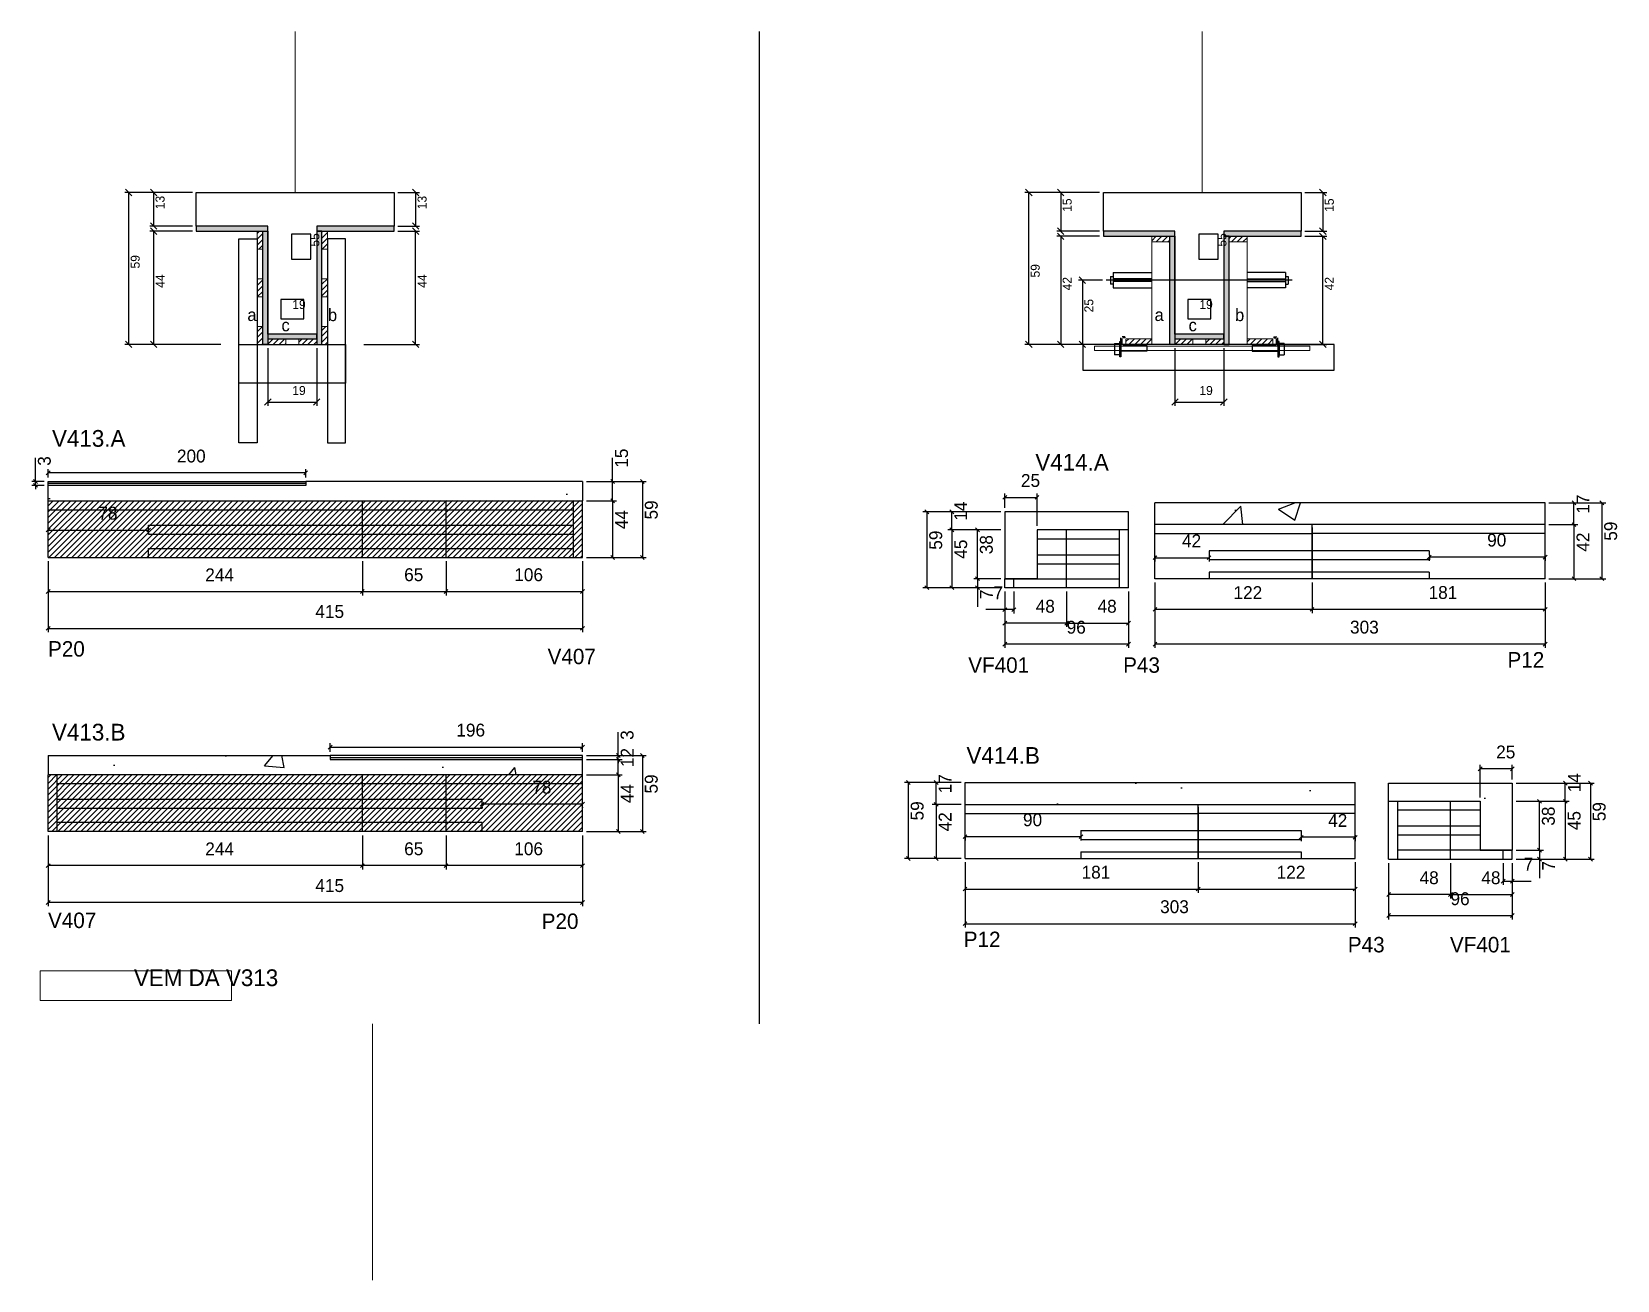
# Model space of a CAD drawing. Header units: metres. Extents: x 6437 to 7668, y 2593 to 3563.
import ezdxf

# ---------------------------------------------------------------- set-up
doc = ezdxf.new("R2010")
doc.units = ezdxf.units.M
for name, color, linetype in [('00 - FELIPE', 7, 'Continuous'), ('5', 7, 'Continuous'), ('barrote', 7, 'Continuous'), ('CONCRETO', 7, 'Continuous'), ('COTA', 7, 'Continuous'), ('Cota Seção (2x)', 7, 'Continuous'), ('detalhes', 7, 'Continuous'), ('Hachura', 7, 'Continuous'), ('Madeira', 7, 'Continuous'), ('Painéis', 7, 'Continuous'), ('presilha', 7, 'Continuous'), ('REAPROVEITAMENTO', 7, 'Continuous'), ('SARR_2.2x7', 7, 'Continuous'), ('SARR_3.5x7', 7, 'Continuous'), ('SARR_EDITAR', 7, 'Continuous'), ('SARRAFO DE PRESSAO', 7, 'Continuous'), ('SCO-___-LAJ', 7, 'Continuous'), ('TENSOR', 7, 'Continuous'), ('Texto Seção', 7, 'Continuous')]:
    doc.layers.add(name, color=color, linetype=linetype)

msp = doc.modelspace()

# ---------------------------------------------------------------- hatches: boundary and pattern name
at = {"layer": 'COTA'}
h = msp.add_hatch(dxfattribs=at)
h.set_pattern_fill('AR-CONC')
h.paths.add_polyline_path([(6649.8, 3210.4), (6449.8, 3210.4), (6449.8, 3198.4), (6864.8, 3198.4), (6864.8, 3213.4), (6649.8, 3213.4), (6649.8, 3210.4)])
h = msp.add_hatch(dxfattribs=at)
h.set_pattern_fill('AR-CONC')
h.paths.add_polyline_path([(7217.8, 3175.9), (7288.8, 3175.9), (7288.8, 3189.9), (7192.8, 3189.9), (7192.8, 3137.9), (7217.8, 3137.9), (7217.8, 3175.9)])
h = msp.add_hatch(dxfattribs=at)
h.set_pattern_fill('AR-CONC')
h.paths.add_polyline_path([(7612.4, 3179.9), (7612.4, 3196.9), (7309.4, 3196.9), (7309.4, 3179.9), (7612.4, 3179.9)])
h = msp.add_hatch(dxfattribs=at)
h.set_pattern_fill('AR-CONC')
h.paths.add_polyline_path([(6668.8, 2997.5), (6864.8, 2997.5), (6864.8, 2985.5), (6449.8, 2985.5), (6449.8, 3000.5), (6668.8, 3000.5), (6668.8, 2997.5)])
h = msp.add_hatch(dxfattribs=at)
h.set_pattern_fill('AR-CONC')
h.paths.add_polyline_path([(7161.9, 2979.6), (7161.9, 2962.6), (7464.9, 2962.6), (7464.9, 2979.6), (7161.9, 2979.6)])
h = msp.add_hatch(dxfattribs=at)
h.set_pattern_fill('AR-CONC')
h.paths.add_polyline_path([(7561.9, 2965), (7490.9, 2965), (7490.9, 2979), (7586.9, 2979), (7586.9, 2927), (7561.9, 2927), (7561.9, 2965)])
at = {"layer": 'Hachura'}
h = msp.add_hatch(color=7, dxfattribs=at)
h.dxf.hatch_style = 1
h.paths.add_polyline_path([(6620.4, 3407.9), (6620.4, 3411.9), (6564.8, 3411.9), (6564.8, 3407.9), (6620.4, 3407.9)])
h = msp.add_hatch(color=7, dxfattribs=at)
h.dxf.hatch_style = 1
h.paths.add_polyline_path([(6718.4, 3407.9), (6718.4, 3411.9), (6658.4, 3411.9), (6658.4, 3407.9), (6718.4, 3407.9)])
h = msp.add_hatch(dxfattribs=at)
h.set_pattern_fill('ANSI31')
h.paths.add_polyline_path([(6612, 3393.9), (6616.4, 3393.9), (6616.4, 3407.9), (6612, 3407.9), (6612, 3393.9)])
h = msp.add_hatch(color=7, dxfattribs=at)
h.dxf.hatch_style = 1
h.paths.add_polyline_path([(6616.4, 3407.9), (6620.4, 3407.9), (6620.4, 3319.9), (6616.4, 3319.9), (6616.4, 3407.9)])
h = msp.add_hatch(color=7, dxfattribs=at)
h.dxf.hatch_style = 1
h.paths.add_polyline_path([(6662.4, 3409.9), (6658.4, 3409.9), (6658.4, 3319.9), (6662.4, 3319.9), (6662.4, 3409.9)])
h = msp.add_hatch(dxfattribs=at)
h.set_pattern_fill('ANSI31')
h.paths.add_polyline_path([(6666.8, 3393.9), (6662.4, 3393.9), (6662.4, 3407.9), (6666.8, 3407.9), (6666.8, 3393.9)])
h = msp.add_hatch(color=7, dxfattribs=at)
h.dxf.hatch_style = 1
h.paths.add_polyline_path([(7324.9, 3403.9), (7324.9, 3407.9), (7269.3, 3407.9), (7269.3, 3403.9), (7324.9, 3403.9)])
h = msp.add_hatch(dxfattribs=at)
h.set_pattern_fill('ANSI31')
h.paths.add_polyline_path([(7320.9, 3399.5), (7320.9, 3403.9), (7306.9, 3403.9), (7306.9, 3399.5), (7320.9, 3399.5)])
h = msp.add_hatch(color=7, dxfattribs=at)
h.dxf.hatch_style = 1
h.paths.add_polyline_path([(7320.9, 3403.9), (7324.9, 3403.9), (7324.9, 3319.9), (7320.9, 3319.9), (7320.9, 3403.9)])
h = msp.add_hatch(color=7, dxfattribs=at)
h.dxf.hatch_style = 1
h.paths.add_polyline_path([(7422.9, 3403.9), (7422.9, 3407.9), (7362.9, 3407.9), (7362.9, 3403.9), (7422.9, 3403.9)])
h = msp.add_hatch(color=7, dxfattribs=at)
h.dxf.hatch_style = 1
h.paths.add_polyline_path([(7366.9, 3403.9), (7362.9, 3403.9), (7362.9, 3319.9), (7366.9, 3319.9), (7366.9, 3403.9)])
h = msp.add_hatch(dxfattribs=at)
h.set_pattern_fill('ANSI31')
h.paths.add_polyline_path([(7366.9, 3399.5), (7366.9, 3403.9), (7380.9, 3403.9), (7380.9, 3399.5), (7366.9, 3399.5)])
h = msp.add_hatch(dxfattribs=at)
h.set_pattern_fill('ANSI31')
h.paths.add_polyline_path([(6612, 3356.9), (6616.4, 3356.9), (6616.4, 3370.9), (6612, 3370.9), (6612, 3356.9)])
h = msp.add_hatch(dxfattribs=at)
h.set_pattern_fill('ANSI31')
h.paths.add_polyline_path([(6666.8, 3356.9), (6662.4, 3356.9), (6662.4, 3370.9), (6666.8, 3370.9), (6666.8, 3356.9)])
h = msp.add_hatch(dxfattribs=at)
h.set_pattern_fill('ANSI31')
h.paths.add_polyline_path([(6612, 3319.9), (6616.4, 3319.9), (6616.4, 3333.9), (6612, 3333.9), (6612, 3319.9)])
h = msp.add_hatch(color=7, dxfattribs=at)
h.dxf.hatch_style = 1
h.paths.add_polyline_path([(6658.4, 3324.3), (6658.4, 3327.9), (6620.4, 3327.9), (6620.4, 3324.3), (6658.4, 3324.3)])
h = msp.add_hatch(dxfattribs=at)
h.set_pattern_fill('ANSI31')
h.paths.add_polyline_path([(6666.8, 3319.9), (6662.4, 3319.9), (6662.4, 3333.9), (6666.8, 3333.9), (6666.8, 3319.9)])
h = msp.add_hatch(color=7, dxfattribs=at)
h.dxf.hatch_style = 1
h.paths.add_polyline_path([(7362.9, 3324.3), (7362.9, 3327.9), (7324.9, 3327.9), (7324.9, 3324.3), (7362.9, 3324.3)])
h = msp.add_hatch(dxfattribs=at)
h.set_pattern_fill('ANSI31')
h.paths.add_polyline_path([(6620.4, 3319.9), (6620.4, 3324.3), (6634.4, 3324.3), (6634.4, 3319.9), (6620.4, 3319.9)])
h = msp.add_hatch(dxfattribs=at)
h.set_pattern_fill('ANSI31')
h.paths.add_polyline_path([(6658.4, 3319.9), (6658.4, 3324.3), (6644.4, 3324.3), (6644.4, 3319.9), (6658.4, 3319.9)])
h = msp.add_hatch(dxfattribs=at)
h.set_pattern_fill('ANSI31')
h.paths.add_polyline_path([(7286.9, 3319.9), (7286.9, 3324.3), (7306.9, 3324.3), (7306.9, 3319.9), (7286.9, 3319.9)])
h = msp.add_hatch(dxfattribs=at)
h.set_pattern_fill('ANSI31')
h.paths.add_polyline_path([(7324.9, 3319.9), (7324.9, 3324.3), (7338.9, 3324.3), (7338.9, 3319.9), (7324.9, 3319.9)])
h = msp.add_hatch(dxfattribs=at)
h.set_pattern_fill('ANSI31')
h.paths.add_polyline_path([(7362.9, 3319.9), (7362.9, 3324.3), (7348.9, 3324.3), (7348.9, 3319.9), (7362.9, 3319.9)])
h = msp.add_hatch(dxfattribs=at)
h.set_pattern_fill('ANSI31')
h.paths.add_polyline_path([(7400.9, 3319.9), (7400.9, 3324.3), (7380.9, 3324.3), (7380.9, 3319.9), (7400.9, 3319.9)])
at = {"layer": 'REAPROVEITAMENTO'}
h = msp.add_hatch(dxfattribs=at)
h.set_pattern_fill('ANSI31')
h.paths.add_polyline_path([(6864.8, 3154.7), (6864.8, 3198.7), (6449.8, 3198.2), (6449.8, 3154.2), (6864.8, 3154.7)])
h = msp.add_hatch(dxfattribs=at)
h.set_pattern_fill('ANSI31')
h.paths.add_polyline_path([(6449.8, 2941.7), (6449.8, 2985.7), (6864.8, 2985.5), (6864.8, 2941.5), (6449.8, 2941.7), (6449.8, 2941.7)])

# ---------------------------------------------------------------- linework, layer by layer
at = {"color": 7, "lineweight": 25}
for p, q in [((7276.9, 3375.8), (7276.9, 3363.8)), ((7276.9, 3375.8), (7306.9, 3375.8)), ((7410.9, 3375.8), (7380.9, 3375.8)), ((7410.9, 3375.8), (7410.9, 3363.8)), ((7274.9, 3372.8), (7274.9, 3366.8)), ((7274.9, 3372.8), (7276.9, 3372.8)), ((7276.9, 3366.8), (7274.9, 3366.8)), ((7306.9, 3370.8), (7276.9, 3370.8)), ((7306.9, 3368.8), (7276.9, 3368.8)), ((7276.9, 3363.8), (7306.9, 3363.8)), ((7380.9, 3370.8), (7410.9, 3370.8)), ((7380.9, 3368.8), (7410.9, 3368.8)), ((7410.9, 3363.8), (7380.9, 3363.8)), ((7410.9, 3372.8), (7412.9, 3372.8)), ((7410.9, 3366.8), (7412.9, 3366.8)), ((7412.9, 3372.8), (7412.9, 3366.8))]:
    msp.add_line(p, q, dxfattribs=at)
at = {"layer": '00 - FELIPE', "color": 0, "lineweight": 25}
for p, q in [((7194.3, 3202.6), (7191.3, 3199.6)), ((7216.3, 3199.6), (7219.3, 3202.6)), ((7173.1, 3174.4), (7170.1, 3177.4)), ((7170.1, 3139.4), (7173.1, 3136.4)), ((7173.1, 3136.4), (7170.1, 3139.4)), ((7170.1, 3132.4), (7173.1, 3129.4)), ((7563.4, 2991.7), (7560.4, 2988.7)), ((7585.4, 2988.7), (7588.4, 2991.7)), ((7609.6, 2963.5), (7606.6, 2966.5)), ((7606.6, 2928.5), (7609.6, 2925.5)), ((7609.6, 2925.5), (7606.6, 2928.5)), ((7606.6, 2921.5), (7609.6, 2918.5))]:
    msp.add_line(p, q, dxfattribs=at)
at = {"layer": '00 - FELIPE', "color": 4, "lineweight": 25}
for p, q in [((7192.8, 3192.9), (7192.8, 3204.1)), ((7217.8, 3178.9), (7217.8, 3204.1)), ((7192.8, 3201.1), (7217.8, 3201.1)), ((7189.8, 3175.9), (7168.6, 3175.9)), ((7171.6, 3137.9), (7171.6, 3175.9)), ((7189.8, 3137.9), (7168.6, 3137.9)), ((7189.8, 3137.9), (7168.6, 3137.9)), ((7189.8, 3130.9), (7168.6, 3130.9)), ((7171.6, 3137.9), (7171.6, 3130.9)), ((7171.6, 3130.9), (7171.6, 3116.1)), ((7561.9, 2968), (7561.9, 2993.2)), ((7586.9, 2982), (7586.9, 2993.2)), ((7586.9, 2990.2), (7561.9, 2990.2)), ((7589.9, 2965), (7611.1, 2965)), ((7608.1, 2927), (7608.1, 2965)), ((7589.9, 2927), (7611.1, 2927)), ((7589.9, 2927), (7611.1, 2927)), ((7589.9, 2920), (7611.1, 2920)), ((7608.1, 2927), (7608.1, 2920)), ((7608.1, 2920), (7608.1, 2905.2))]:
    msp.add_line(p, q, dxfattribs=at)
at = {"layer": 'barrote', "color": 251, "lineweight": 25}
msp.add_lwpolyline([(7253.4, 3299.9), (7448.6, 3299.9), (7448.6, 3319.9), (7253.4, 3319.9)], close=True, dxfattribs=at)
at = {"layer": 'CONCRETO', "color": 251, "lineweight": 25}
for points in [[(6564.8, 3411.9), (6564.8, 3437.9), (6718.4, 3437.9), (6718.4, 3411.9), (6658.4, 3411.9), (6658.4, 3327.9), (6620.4, 3327.9), (6620.4, 3411.9)], [(7269.3, 3407.9), (7269.3, 3437.9), (7422.9, 3437.9), (7422.9, 3407.9), (7362.9, 3407.9), (7362.9, 3327.9), (7324.9, 3327.9), (7324.9, 3407.9)]]:
    msp.add_lwpolyline(points, close=True, dxfattribs=at)
at = {"layer": 'COTA', "color": 241, "lineweight": 25}
for p, q in [((7002.1, 3562.9), (7002.1, 2792.1)), ((6449.8, 3198.4), (6449.8, 3210.4)), ((6864.8, 3213.4), (6649.8, 3213.4)), ((6864.8, 3213.4), (6864.8, 3198.4)), ((7192.8, 3189.9), (7192.8, 3137.9)), ((7288.8, 3189.9), (7192.8, 3189.9)), ((7288.8, 3175.9), (7288.8, 3189.9)), ((7612.4, 3196.9), (7309.4, 3196.9)), ((7309.4, 3179.9), (7309.4, 3196.9)), ((7612.4, 3179.9), (7612.4, 3196.9)), ((6449.8, 3000.5), (6449.8, 2985.5)), ((6449.8, 3000.5), (6668.8, 3000.5)), ((6864.8, 2985.5), (6864.8, 2997.5)), ((7161.9, 2979.6), (7464.9, 2979.6)), ((7161.9, 2962.6), (7161.9, 2979.6)), ((7464.9, 2962.6), (7464.9, 2979.6)), ((7490.9, 2965), (7490.9, 2979)), ((7490.9, 2979), (7586.9, 2979)), ((7586.9, 2979), (7586.9, 2927))]:
    msp.add_line(p, q, dxfattribs=at)
at = {"layer": 'COTA', "color": 4, "lineweight": 25}
for p, q in [((6561.8, 3437.9), (6509.4, 3437.9)), ((6512.4, 3319.9), (6512.4, 3437.9)), ((6561.8, 3437.9), (6528.7, 3437.9)), ((6531.7, 3437.9), (6531.7, 3411.9)), ((6721.4, 3437.9), (6738.2, 3437.9)), ((6735.2, 3437.9), (6735.2, 3411.9)), ((7266.3, 3437.9), (7208.4, 3437.9)), ((7211.4, 3319.9), (7211.4, 3437.9)), ((7266.3, 3437.9), (7233.2, 3437.9)), ((7236.2, 3437.9), (7236.2, 3407.9)), ((7425.9, 3437.9), (7442.8, 3437.9)), ((7439.8, 3437.9), (7439.8, 3407.9)), ((6561.8, 3411.9), (6528.7, 3411.9)), ((6721.4, 3411.9), (6738.2, 3411.9)), ((6561.8, 3407.9), (6528.7, 3407.9)), ((6531.7, 3407.9), (6531.7, 3319.9)), ((6721.4, 3407.9), (6738.2, 3407.9)), ((6735.2, 3319.9), (6735.2, 3407.9)), ((7266.3, 3407.9), (7233.2, 3407.9)), ((7266.3, 3403.9), (7233.2, 3403.9)), ((7236.2, 3403.9), (7236.2, 3319.9)), ((7425.9, 3407.9), (7442.8, 3407.9)), ((7425.9, 3403.9), (7442.8, 3403.9)), ((7439.8, 3319.9), (7439.8, 3403.9)), ((7268.6, 3369.8), (7250, 3369.8)), ((7253, 3369.8), (7253, 3319.9)), ((6583.8, 3319.9), (6509.4, 3319.9)), ((6583.8, 3319.9), (6528.7, 3319.9)), ((6620.4, 3316.9), (6620.4, 3272.1)), ((6658.4, 3316.9), (6658.4, 3272.1)), ((6695, 3319.9), (6738.2, 3319.9)), ((7288.3, 3319.9), (7208.4, 3319.9)), ((7288.3, 3319.9), (7233.2, 3319.9)), ((7268.6, 3319.9), (7250, 3319.9)), ((7324.9, 3316.9), (7324.9, 3272.1)), ((7362.9, 3316.9), (7362.9, 3272.1)), ((7399.5, 3319.9), (7442.8, 3319.9)), ((6620.4, 3275.1), (6658.4, 3275.1)), ((7324.9, 3275.1), (7362.9, 3275.1)), ((6440, 3213.4), (6440, 3231.7)), ((6888.2, 3213.4), (6888.2, 3231.8)), ((6449.8, 3216.4), (6449.8, 3223.1)), ((6649.8, 3220.1), (6449.8, 3220.1)), ((6649.8, 3216.4), (6649.8, 3223.1)), ((6446.8, 3213.4), (6437, 3213.4)), ((6446.8, 3210.4), (6437, 3210.4)), ((6440, 3210.4), (6440, 3213.4)), ((6440, 3210.4), (6440, 3207.4)), ((6867.8, 3213.4), (6891.2, 3213.4)), ((6867.8, 3213.4), (6914.3, 3213.4)), ((6888.2, 3198.4), (6888.2, 3213.4)), ((6911.3, 3213.4), (6911.3, 3154.4)), ((6867.8, 3198.4), (6891.2, 3198.4)), ((6867.8, 3198.4), (6891.2, 3198.4)), ((6888.2, 3198.4), (6888.2, 3154.4)), ((7615.4, 3196.9), (7637.8, 3196.9)), ((7615.4, 3196.9), (7659.5, 3196.9)), ((7634.8, 3179.9), (7634.8, 3196.9)), ((7656.5, 3196.9), (7656.5, 3137.9)), ((7615.4, 3179.9), (7637.8, 3179.9)), ((7615.4, 3179.9), (7637.8, 3179.9)), ((7634.8, 3179.9), (7634.8, 3137.9)), ((6449.8, 3175.7), (6527.8, 3175.7)), ((6449.8, 3173.4), (6449.8, 3172.7)), ((6527.8, 3173.4), (6527.8, 3172.7)), ((6867.8, 3154.4), (6891.2, 3154.4)), ((6867.8, 3154.4), (6914.3, 3154.4)), ((6449.8, 3151.4), (6449.8, 3124.9)), ((6449.8, 3151.4), (6449.8, 3096.3)), ((6693.8, 3151.4), (6693.8, 3124.9)), ((6693.8, 3151.4), (6693.8, 3124.9)), ((6758.8, 3151.4), (6758.8, 3124.9)), ((6758.8, 3151.4), (6758.8, 3124.9)), ((6864.8, 3151.4), (6864.8, 3124.9)), ((6864.8, 3151.4), (6864.8, 3096.3)), ((7309.4, 3134.9), (7309.4, 3111.1)), ((7309.4, 3134.9), (7309.4, 3084.1)), ((7431.4, 3134.9), (7431.4, 3111.1)), ((7431.4, 3134.9), (7431.4, 3111.1)), ((7612.4, 3134.9), (7612.4, 3111.1)), ((7612.4, 3134.9), (7612.4, 3084.1)), ((7615.4, 3137.9), (7637.8, 3137.9)), ((7615.4, 3137.9), (7659.5, 3137.9)), ((6449.8, 3127.9), (6693.8, 3127.9)), ((6693.8, 3127.9), (6758.8, 3127.9)), ((6758.8, 3127.9), (6864.8, 3127.9)), ((7192.8, 3127.9), (7192.8, 3084.1)), ((7192.8, 3127.9), (7192.8, 3110.9)), ((7199.8, 3127.9), (7199.8, 3110.9)), ((7288.8, 3127.9), (7288.8, 3084.1)), ((7192.8, 3113.9), (7178.1, 3113.9)), ((7199.8, 3113.9), (7192.8, 3113.9)), ((7431.4, 3114.1), (7309.4, 3114.1)), ((7612.4, 3114.1), (7431.4, 3114.1)), ((6449.8, 3099.3), (6864.8, 3099.3)), ((7288.8, 3087.1), (7192.8, 3087.1)), ((7612.4, 3087.1), (7309.4, 3087.1)), ((6892.6, 3000.5), (6892.6, 3018.8)), ((6668.8, 3003.5), (6668.8, 3010.1)), ((6668.8, 3007.1), (6864.8, 3007.1)), ((6864.8, 3003.5), (6864.8, 3010.1)), ((6867.8, 3000.5), (6914.3, 3000.5)), ((6867.8, 3000.5), (6895.6, 3000.5)), ((6867.8, 2997.5), (6895.6, 2997.5)), ((6867.8, 2997.5), (6895.6, 2997.5)), ((6892.6, 2997.5), (6892.6, 3000.5)), ((6892.6, 2985.5), (6892.6, 2997.5)), ((6892.6, 2997.5), (6892.6, 2994.5)), ((6911.3, 3000.5), (6911.3, 2941.5)), ((6867.8, 2985.5), (6895.6, 2985.5)), ((6867.8, 2985.5), (6895.6, 2985.5)), ((6892.6, 2985.5), (6892.6, 2941.5)), ((7158.9, 2979.6), (7114.8, 2979.6)), ((7117.8, 2979.6), (7117.8, 2920.6)), ((7158.9, 2979.6), (7136.4, 2979.6)), ((7139.4, 2962.6), (7139.4, 2979.6)), ((6864.8, 2962.8), (6786.8, 2962.8)), ((6786.8, 2960.5), (6786.8, 2959.8)), ((6864.8, 2960.5), (6864.8, 2959.8)), ((7158.9, 2962.6), (7136.4, 2962.6)), ((7158.9, 2962.6), (7136.4, 2962.6)), ((7139.4, 2962.6), (7139.4, 2920.6)), ((6449.8, 2938.5), (6449.8, 2912)), ((6449.8, 2938.5), (6449.8, 2883.4)), ((6693.8, 2938.5), (6693.8, 2912)), ((6693.8, 2938.5), (6693.8, 2912)), ((6758.8, 2938.5), (6758.8, 2912)), ((6758.8, 2938.5), (6758.8, 2912)), ((6864.8, 2938.5), (6864.8, 2912)), ((6864.8, 2938.5), (6864.8, 2883.4)), ((6867.8, 2941.5), (6895.6, 2941.5)), ((6867.8, 2941.5), (6914.3, 2941.5)), ((7158.9, 2920.6), (7114.8, 2920.6)), ((7158.9, 2920.6), (7136.4, 2920.6)), ((6693.8, 2915), (6449.8, 2915)), ((6758.8, 2915), (6693.8, 2915)), ((6864.8, 2915), (6758.8, 2915)), ((7161.9, 2917.6), (7161.9, 2893.8)), ((7161.9, 2917.6), (7161.9, 2866.9)), ((7342.9, 2917.6), (7342.9, 2893.8)), ((7342.9, 2917.6), (7342.9, 2893.8)), ((7464.9, 2917.6), (7464.9, 2893.8)), ((7464.9, 2917.6), (7464.9, 2866.9)), ((7490.9, 2917), (7490.9, 2873.2)), ((7579.9, 2917), (7579.9, 2900)), ((7586.9, 2917), (7586.9, 2873.2)), ((7586.9, 2917), (7586.9, 2900)), ((7161.9, 2896.8), (7342.9, 2896.8)), ((7342.9, 2896.8), (7464.9, 2896.8)), ((7579.9, 2903), (7586.9, 2903)), ((7586.9, 2903), (7601.6, 2903)), ((6864.8, 2886.4), (6449.8, 2886.4)), ((7161.9, 2869.9), (7464.9, 2869.9)), ((7490.9, 2876.2), (7586.9, 2876.2))]:
    msp.add_line(p, q, dxfattribs=at)
at = {"layer": 'COTA', "color": 0, "lineweight": 25}
for p, q in [((6438.5, 3214.9), (6441.5, 3211.9)), ((6451.3, 3221.6), (6448.3, 3218.6)), ((6648.3, 3218.6), (6651.3, 3221.6)), ((6889.7, 3211.9), (6886.7, 3214.9)), ((6912.8, 3211.9), (6909.8, 3214.9)), ((6441.5, 3208.9), (6438.5, 3211.9)), ((6886.7, 3199.9), (6889.7, 3196.9)), ((6889.7, 3196.9), (6886.7, 3199.9)), ((7636.3, 3195.4), (7633.3, 3198.4)), ((7658, 3195.4), (7655, 3198.4)), ((6451.3, 3177.2), (6448.3, 3174.2)), ((6526.3, 3174.2), (6529.3, 3177.2)), ((7636.3, 3178.4), (7633.3, 3181.4)), ((7633.3, 3181.4), (7636.3, 3178.4)), ((6886.7, 3155.9), (6889.7, 3152.9)), ((6909.8, 3155.9), (6912.8, 3152.9)), ((6451.3, 3129.4), (6448.3, 3126.4)), ((6692.3, 3126.4), (6695.3, 3129.4)), ((6695.3, 3129.4), (6692.3, 3126.4)), ((6760.3, 3129.4), (6757.3, 3126.4)), ((6757.3, 3126.4), (6760.3, 3129.4)), ((6863.3, 3126.4), (6866.3, 3129.4)), ((7633.3, 3139.4), (7636.3, 3136.4)), ((7655, 3139.4), (7658, 3136.4)), ((7310.9, 3115.6), (7307.9, 3112.6)), ((7432.9, 3115.6), (7429.9, 3112.6)), ((7429.9, 3112.6), (7432.9, 3115.6)), ((7610.9, 3112.6), (7613.9, 3115.6)), ((7194.3, 3115.4), (7191.3, 3112.4)), ((7198.3, 3112.4), (7201.3, 3115.4)), ((6451.3, 3100.8), (6448.3, 3097.8)), ((6863.3, 3097.8), (6866.3, 3100.8)), ((7194.3, 3088.6), (7191.3, 3085.6)), ((7287.3, 3085.6), (7290.3, 3088.6)), ((7310.9, 3088.6), (7307.9, 3085.6)), ((7610.9, 3085.6), (7613.9, 3088.6)), ((6670.3, 3008.6), (6667.3, 3005.6)), ((6863.3, 3005.6), (6866.3, 3008.6)), ((6891.1, 3002), (6894.1, 2999)), ((6894.1, 2996), (6891.1, 2999)), ((6894.1, 2996), (6891.1, 2999)), ((6912.8, 2999), (6909.8, 3002)), ((6891.1, 2987), (6894.1, 2984)), ((6894.1, 2984), (6891.1, 2987)), ((7119.3, 2978.1), (7116.3, 2981.1)), ((7140.9, 2978.1), (7137.9, 2981.1)), ((6788.3, 2964.3), (6785.3, 2961.3)), ((6863.3, 2961.3), (6866.3, 2964.3)), ((7140.9, 2961.1), (7137.9, 2964.1)), ((7137.9, 2964.1), (7140.9, 2961.1)), ((6891.1, 2943), (6894.1, 2940)), ((6909.8, 2943), (6912.8, 2940)), ((7116.3, 2922.1), (7119.3, 2919.1)), ((7137.9, 2922.1), (7140.9, 2919.1)), ((6451.3, 2916.5), (6448.3, 2913.5)), ((6692.3, 2913.5), (6695.3, 2916.5)), ((6695.3, 2916.5), (6692.3, 2913.5)), ((6760.3, 2916.5), (6757.3, 2913.5)), ((6757.3, 2913.5), (6760.3, 2916.5)), ((6863.3, 2913.5), (6866.3, 2916.5)), ((7163.4, 2898.3), (7160.4, 2895.3)), ((7341.4, 2895.3), (7344.4, 2898.3)), ((7344.4, 2898.3), (7341.4, 2895.3)), ((7463.4, 2895.3), (7466.4, 2898.3)), ((7581.4, 2904.5), (7578.4, 2901.5)), ((7585.4, 2901.5), (7588.4, 2904.5)), ((6451.3, 2887.9), (6448.3, 2884.9)), ((6863.3, 2884.9), (6866.3, 2887.9)), ((7163.4, 2871.4), (7160.4, 2868.4)), ((7463.4, 2868.4), (7466.4, 2871.4)), ((7492.4, 2877.7), (7489.4, 2874.7)), ((7585.4, 2874.7), (7588.4, 2877.7))]:
    msp.add_line(p, q, dxfattribs=at)
for points in [[(6514.9, 3435.4), (6509.9, 3440.4)], [(6534.2, 3435.4), (6529.2, 3440.4)], [(6737.7, 3435.4), (6732.7, 3440.4)], [(7213.9, 3435.4), (7208.9, 3440.4)], [(7238.7, 3435.4), (7233.7, 3440.4)], [(7442.3, 3435.4), (7437.3, 3440.4)], [(6529.2, 3414.4), (6534.2, 3409.4)], [(6732.7, 3414.4), (6737.7, 3409.4)], [(6534.2, 3405.4), (6529.2, 3410.4)], [(6737.7, 3405.4), (6732.7, 3410.4)], [(7233.7, 3410.4), (7238.7, 3405.4)], [(7238.7, 3401.4), (7233.7, 3406.4)], [(7437.3, 3410.4), (7442.3, 3405.4)], [(7442.3, 3401.4), (7437.3, 3406.4)], [(7255.5, 3367.3), (7250.5, 3372.3)], [(6509.9, 3322.4), (6514.9, 3317.4)], [(6529.2, 3322.4), (6534.2, 3317.4)], [(6732.7, 3322.4), (6737.7, 3317.4)], [(7208.9, 3322.4), (7213.9, 3317.4)], [(7233.7, 3322.4), (7238.7, 3317.4)], [(7250.5, 3322.4), (7255.5, 3317.4)], [(7437.3, 3322.4), (7442.3, 3317.4)], [(6622.9, 3277.6), (6617.9, 3272.6)], [(6655.9, 3272.6), (6660.9, 3277.6)], [(7327.4, 3277.6), (7322.4, 3272.6)], [(7360.4, 3272.6), (7365.4, 3277.6)]]:
    msp.add_lwpolyline(points, dxfattribs=at)
at = {"layer": 'Cota Seção (2x)', "color": 180, "lineweight": 25}
for p, q in [((6653.9, 3405.5), (6638.9, 3405.5)), ((6638.9, 3405.5), (6638.9, 3386.2)), ((6653.9, 3386.2), (6653.9, 3405.5)), ((7358.4, 3405.5), (7343.4, 3405.5)), ((7343.4, 3405.5), (7343.4, 3386.2)), ((7358.4, 3386.2), (7358.4, 3405.5)), ((6638.9, 3386.2), (6653.9, 3386.2)), ((7343.4, 3386.2), (7358.4, 3386.2)), ((6648.4, 3354.9), (6630.4, 3354.9)), ((6630.4, 3354.9), (6630.4, 3339.9)), ((6648.4, 3339.9), (6648.4, 3354.9)), ((7352.9, 3354.9), (7334.9, 3354.9)), ((7334.9, 3354.9), (7334.9, 3339.9)), ((7352.9, 3339.9), (7352.9, 3354.9)), ((6630.4, 3339.9), (6648.4, 3339.9)), ((7334.9, 3339.9), (7352.9, 3339.9))]:
    msp.add_line(p, q, dxfattribs=at)
at = {"layer": 'Madeira', "color": 126, "lineweight": 18}
for points in [[(6612, 3393.9), (6616.4, 3393.9), (6616.4, 3407.9), (6612, 3407.9)], [(6666.8, 3393.9), (6662.4, 3393.9), (6662.4, 3407.9), (6666.8, 3407.9)], [(7320.9, 3399.5), (7320.9, 3403.9), (7306.9, 3403.9), (7306.9, 3399.5)], [(7320.9, 3403.9), (7306.9, 3403.9), (7306.9, 3319.9), (7320.9, 3319.9)], [(7366.9, 3399.5), (7366.9, 3403.9), (7380.9, 3403.9), (7380.9, 3399.5)], [(7366.9, 3403.9), (7380.9, 3403.9), (7380.9, 3319.9), (7366.9, 3319.9)], [(6612, 3356.9), (6616.4, 3356.9), (6616.4, 3370.9), (6612, 3370.9)], [(6666.8, 3356.9), (6662.4, 3356.9), (6662.4, 3370.9), (6666.8, 3370.9)], [(6612, 3319.9), (6616.4, 3319.9), (6616.4, 3333.9), (6612, 3333.9)], [(6666.8, 3319.9), (6662.4, 3319.9), (6662.4, 3333.9), (6666.8, 3333.9)], [(6620.4, 3319.9), (6620.4, 3324.3), (6634.4, 3324.3), (6634.4, 3319.9)], [(6658.4, 3319.9), (6658.4, 3324.3), (6644.4, 3324.3), (6644.4, 3319.9)], [(7286.9, 3319.9), (7286.9, 3324.3), (7306.9, 3324.3), (7306.9, 3319.9)], [(7324.9, 3319.9), (7324.9, 3324.3), (7338.9, 3324.3), (7338.9, 3319.9)], [(7362.9, 3319.9), (7362.9, 3324.3), (7348.9, 3324.3), (7348.9, 3319.9)], [(7400.9, 3319.9), (7400.9, 3324.3), (7380.9, 3324.3), (7380.9, 3319.9)]]:
    msp.add_lwpolyline(points, close=True, dxfattribs=at)
at = {"layer": 'Painéis', "color": 200, "lineweight": 25}
for p, q in [((6449.8, 3198.4), (6864.8, 3198.4)), ((6449.8, 3154.4), (6449.8, 3198.4)), ((6693.8, 3154.4), (6693.8, 3198.4)), ((6758.8, 3154.4), (6758.8, 3198.4)), ((6864.8, 3154.4), (6864.8, 3198.4)), ((7612.4, 3179.9), (7309.4, 3179.9)), ((7309.4, 3137.9), (7309.4, 3179.9)), ((7431.4, 3137.9), (7431.4, 3179.9)), ((7612.4, 3137.9), (7612.4, 3179.9)), ((7288.8, 3175.9), (7217.8, 3175.9)), ((7217.8, 3175.9), (7217.8, 3137.9)), ((7240.8, 3130.9), (7240.8, 3175.9)), ((7288.8, 3130.9), (7288.8, 3175.9)), ((6449.8, 3154.4), (6864.8, 3154.4)), ((7192.8, 3130.9), (7192.8, 3137.9)), ((7217.8, 3137.9), (7192.8, 3137.9)), ((7288.8, 3130.9), (7192.8, 3130.9)), ((7612.4, 3137.9), (7309.4, 3137.9)), ((6864.8, 2985.5), (6449.8, 2985.5)), ((6449.8, 2941.5), (6449.8, 2985.5)), ((6693.8, 2941.5), (6693.8, 2985.5)), ((6758.8, 2941.5), (6758.8, 2985.5)), ((6864.8, 2941.5), (6864.8, 2985.5)), ((7161.9, 2962.6), (7464.9, 2962.6)), ((7161.9, 2920.6), (7161.9, 2962.6)), ((7342.9, 2920.6), (7342.9, 2962.6)), ((7464.9, 2920.6), (7464.9, 2962.6)), ((7490.9, 2965), (7561.9, 2965)), ((7490.9, 2920), (7490.9, 2965)), ((7538.9, 2920), (7538.9, 2965)), ((7561.9, 2965), (7561.9, 2927)), ((6864.8, 2941.5), (6449.8, 2941.5)), ((7161.9, 2920.6), (7464.9, 2920.6)), ((7490.9, 2920), (7586.9, 2920)), ((7561.9, 2927), (7586.9, 2927)), ((7586.9, 2920), (7586.9, 2927))]:
    msp.add_line(p, q, dxfattribs=at)
at = {"layer": 'Painéis', "color": 4, "lineweight": 25}
for p, q in [((7189.8, 3189.9), (7129.2, 3189.9)), ((7132.2, 3189.9), (7132.2, 3130.9)), ((7189.8, 3189.9), (7148.6, 3189.9)), ((7151.6, 3175.9), (7151.6, 3189.9)), ((7189.8, 3175.9), (7148.6, 3175.9)), ((7189.8, 3175.9), (7148.6, 3175.9)), ((7151.6, 3175.9), (7151.6, 3130.9)), ((7309.4, 3155.9), (7309.4, 3151.2)), ((7309.4, 3154.2), (7351.4, 3154.2)), ((7351.4, 3153.9), (7351.4, 3151.2)), ((7612.4, 3154.7), (7522.4, 3154.7)), ((7522.4, 3153.9), (7522.4, 3151.7)), ((7612.4, 3155.9), (7612.4, 3151.7)), ((7189.8, 3130.9), (7129.2, 3130.9)), ((7189.8, 3130.9), (7148.6, 3130.9)), ((7192.8, 3127.9), (7192.8, 3100.4)), ((7240.8, 3127.9), (7240.8, 3100.4)), ((7240.8, 3127.9), (7240.8, 3100.4)), ((7288.8, 3127.9), (7288.8, 3100.4)), ((7240.8, 3103.4), (7192.8, 3103.4)), ((7240.8, 3103.4), (7288.8, 3103.4)), ((7589.9, 2979), (7631.1, 2979)), ((7589.9, 2979), (7650.6, 2979)), ((7628.1, 2965), (7628.1, 2979)), ((7647.6, 2979), (7647.6, 2920)), ((7589.9, 2965), (7631.1, 2965)), ((7589.9, 2965), (7631.1, 2965)), ((7628.1, 2965), (7628.1, 2920)), ((7161.9, 2938.6), (7161.9, 2934.5)), ((7161.9, 2937.5), (7251.9, 2937.5)), ((7251.9, 2936.6), (7251.9, 2934.5)), ((7464.9, 2937), (7422.9, 2937)), ((7422.9, 2936.6), (7422.9, 2934)), ((7464.9, 2938.6), (7464.9, 2934)), ((7589.9, 2920), (7631.1, 2920)), ((7589.9, 2920), (7650.6, 2920)), ((7490.9, 2917), (7490.9, 2889.5)), ((7538.9, 2917), (7538.9, 2889.5)), ((7538.9, 2917), (7538.9, 2889.5)), ((7586.9, 2917), (7586.9, 2889.5)), ((7538.9, 2892.5), (7490.9, 2892.5)), ((7538.9, 2892.5), (7586.9, 2892.5))]:
    msp.add_line(p, q, dxfattribs=at)
at = {"layer": 'Painéis', "color": 0, "lineweight": 25}
for p, q in [((7133.7, 3188.4), (7130.7, 3191.4)), ((7153.1, 3188.4), (7150.1, 3191.4)), ((7153.1, 3174.4), (7150.1, 3177.4)), ((7150.1, 3177.4), (7153.1, 3174.4)), ((7310.9, 3155.7), (7307.9, 3152.7)), ((7349.9, 3152.7), (7352.9, 3155.7)), ((7523.9, 3156.2), (7520.9, 3153.2)), ((7610.9, 3153.2), (7613.9, 3156.2)), ((7130.7, 3132.4), (7133.7, 3129.4)), ((7150.1, 3132.4), (7153.1, 3129.4)), ((7194.3, 3104.9), (7191.3, 3101.9)), ((7242.3, 3104.9), (7239.3, 3101.9)), ((7239.3, 3101.9), (7242.3, 3104.9)), ((7287.3, 3101.9), (7290.3, 3104.9)), ((7629.6, 2977.5), (7626.6, 2980.5)), ((7649.1, 2977.5), (7646.1, 2980.5)), ((7629.6, 2963.5), (7626.6, 2966.5)), ((7626.6, 2966.5), (7629.6, 2963.5)), ((7163.4, 2939), (7160.4, 2936)), ((7250.4, 2936), (7253.4, 2939)), ((7424.4, 2938.5), (7421.4, 2935.5)), ((7463.4, 2935.5), (7466.4, 2938.5)), ((7626.6, 2921.5), (7629.6, 2918.5)), ((7646.1, 2921.5), (7649.1, 2918.5)), ((7492.4, 2894), (7489.4, 2891)), ((7537.4, 2891), (7540.4, 2894)), ((7540.4, 2894), (7537.4, 2891)), ((7585.4, 2891), (7588.4, 2894))]:
    msp.add_line(p, q, dxfattribs=at)
at = {"layer": 'Painéis', "color": 200, "lineweight": 25}
for points in [[(6620.4, 3407.9), (6620.4, 3411.9), (6564.8, 3411.9), (6564.8, 3407.9)], [(6718.4, 3407.9), (6718.4, 3411.9), (6658.4, 3411.9), (6658.4, 3407.9)], [(6616.4, 3407.9), (6620.4, 3407.9), (6620.4, 3319.9), (6616.4, 3319.9)], [(6662.4, 3407.9), (6658.4, 3407.9), (6658.4, 3319.9), (6662.4, 3319.9)], [(7324.9, 3403.9), (7324.9, 3407.9), (7269.3, 3407.9), (7269.3, 3403.9)], [(7320.9, 3403.9), (7324.9, 3403.9), (7324.9, 3319.9), (7320.9, 3319.9)], [(7422.9, 3403.9), (7422.9, 3407.9), (7362.9, 3407.9), (7362.9, 3403.9)], [(7366.9, 3403.9), (7362.9, 3403.9), (7362.9, 3319.9), (7366.9, 3319.9)], [(6658.4, 3324.3), (6658.4, 3327.9), (6620.4, 3327.9), (6620.4, 3324.3)], [(7362.9, 3324.3), (7362.9, 3327.9), (7324.9, 3327.9), (7324.9, 3324.3)], [(6449.8, 3213.4), (6649.8, 3213.4), (6649.8, 3210.4), (6449.8, 3210.4)], [(6864.8, 3000.5), (6668.8, 3000.5), (6668.8, 2997.5), (6864.8, 2997.5)]]:
    msp.add_lwpolyline(points, close=True, dxfattribs=at)
at = {"layer": 'presilha', "color": 1, "lineweight": 25}
for p, q in [((7283, 3319), (7283, 3325.1)), ((7286, 3325.9), (7283.8, 3325.9)), ((7286, 3325.9), (7286, 3324.9)), ((7401.8, 3325.9), (7401.8, 3324.9)), ((7401.8, 3325.9), (7404, 3325.9)), ((7404.8, 3319), (7404.8, 3325.1)), ((7278, 3320.6), (7282, 3320.6)), ((7278, 3320.6), (7278, 3311.9)), ((7282, 3322.2), (7283, 3322.2)), ((7282, 3310.2), (7282, 3322.2)), ((7282, 3320.6), (7282, 3311.9)), ((7283, 3322.2), (7283, 3310.2)), ((7303, 3314.6), (7283, 3314.6)), ((7284, 3319.6), (7284, 3324.5)), ((7286, 3324.9), (7284.4, 3324.9)), ((7303, 3319.2), (7284.4, 3319.2)), ((7303, 3319.2), (7303, 3314.6)), ((7384.8, 3319.2), (7384.8, 3314.6)), ((7384.8, 3319.2), (7403.4, 3319.2)), ((7384.8, 3314.6), (7404.8, 3314.6)), ((7401.8, 3324.9), (7403.4, 3324.9)), ((7403.8, 3319.6), (7403.8, 3324.5)), ((7405.8, 3322.2), (7404.8, 3322.2)), ((7404.8, 3322.2), (7404.8, 3310.2)), ((7405.8, 3310.2), (7405.8, 3322.2)), ((7409.8, 3320.6), (7405.8, 3320.6)), ((7405.8, 3320.6), (7405.8, 3311.9)), ((7409.8, 3320.6), (7409.8, 3311.9)), ((7282, 3311.9), (7278, 3311.9)), ((7283, 3310.2), (7282, 3310.2)), ((7404.8, 3310.2), (7405.8, 3310.2)), ((7405.8, 3311.9), (7409.8, 3311.9))]:
    msp.add_line(p, q, dxfattribs=at)
at = {"layer": 'SARR_2.2x7', "color": 40, "lineweight": 25}
for p, q in [((6449.8, 3191.4), (6693.8, 3191.4)), ((6693.8, 3191.4), (6758.8, 3191.4)), ((6758.8, 3191.4), (6857.9, 3191.4)), ((6857.9, 3154.4), (6857.9, 3198.4)), ((6527.8, 3179.4), (6693.8, 3179.4)), ((6527.8, 3172.4), (6527.8, 3179.4)), ((6693.8, 3179.4), (6758.8, 3179.4)), ((6758.8, 3179.4), (6857.9, 3179.4)), ((6527.8, 3172.4), (6693.8, 3172.4)), ((6693.8, 3172.4), (6758.8, 3172.4)), ((6758.8, 3172.4), (6857.9, 3172.4)), ((7217.8, 3168.9), (7240.8, 3168.9)), ((7240.8, 3168.9), (7281.9, 3168.9)), ((7281.8, 3130.9), (7281.8, 3175.9)), ((7309.4, 3172.9), (7431.4, 3172.9)), ((7612.4, 3172.9), (7431.4, 3172.9)), ((6527.8, 3161.4), (6693.8, 3161.4)), ((6527.8, 3154.4), (6527.8, 3161.4)), ((6693.8, 3161.4), (6758.8, 3161.4)), ((6758.8, 3161.4), (6857.9, 3161.4)), ((7217.8, 3156.5), (7240.8, 3156.5)), ((7240.8, 3156.5), (7281.9, 3156.5)), ((7431.4, 3159.5), (7351.4, 3159.5)), ((7351.4, 3159.5), (7351.4, 3152.5)), ((7522.4, 3159.5), (7431.4, 3159.5)), ((7522.4, 3159.5), (7522.5, 3152.5)), ((7217.8, 3149.5), (7240.8, 3149.5)), ((7240.8, 3149.5), (7281.9, 3149.5)), ((7431.4, 3152.5), (7351.4, 3152.5)), ((7431.4, 3142.9), (7351.4, 3142.9)), ((7351.4, 3142.9), (7351.4, 3137.9)), ((7522.4, 3152.5), (7431.4, 3152.5)), ((7522.4, 3142.9), (7431.4, 3142.9)), ((7522.4, 3142.9), (7522.4, 3137.9)), ((7192.8, 3137.9), (7240.8, 3137.9)), ((7199.8, 3130.9), (7199.8, 3137.9)), ((7240.8, 3137.9), (7281.9, 3137.9)), ((6456.8, 2941.5), (6456.8, 2985.5)), ((6693.8, 2978.5), (6456.8, 2978.5)), ((6758.8, 2978.5), (6693.8, 2978.5)), ((6864.8, 2978.5), (6758.8, 2978.5)), ((6693.8, 2966.5), (6456.8, 2966.5)), ((6693.8, 2959.5), (6456.8, 2959.5)), ((6758.8, 2966.5), (6693.8, 2966.5)), ((6758.8, 2959.5), (6693.8, 2959.5)), ((6786.8, 2966.5), (6758.8, 2966.5)), ((6786.8, 2959.5), (6758.8, 2959.5)), ((6786.8, 2959.5), (6786.8, 2966.5)), ((7161.9, 2955.6), (7342.9, 2955.6)), ((7464.9, 2955.6), (7342.9, 2955.6)), ((7497.9, 2920), (7497.9, 2965)), ((7538.9, 2958), (7497.9, 2958)), ((7561.9, 2958), (7538.9, 2958)), ((6693.8, 2948.5), (6456.8, 2948.5)), ((6758.8, 2948.5), (6693.8, 2948.5)), ((6786.8, 2948.5), (6758.8, 2948.5)), ((6786.8, 2941.5), (6786.8, 2948.5)), ((7538.9, 2945.6), (7497.9, 2945.6)), ((7561.9, 2945.6), (7538.9, 2945.6)), ((7251.9, 2942.2), (7251.8, 2935.3)), ((7251.9, 2942.2), (7342.9, 2942.2)), ((7251.9, 2935.2), (7342.9, 2935.2)), ((7342.9, 2942.2), (7422.9, 2942.2)), ((7342.9, 2935.2), (7422.9, 2935.2)), ((7422.9, 2942.2), (7422.9, 2935.3)), ((7538.9, 2938.6), (7497.9, 2938.6)), ((7561.9, 2938.6), (7538.9, 2938.6)), ((7251.9, 2925.6), (7342.9, 2925.6)), ((7251.9, 2925.6), (7251.9, 2920.6)), ((7342.9, 2925.6), (7422.9, 2925.6)), ((7422.9, 2925.6), (7422.9, 2920.6)), ((7538.9, 2927), (7497.9, 2927)), ((7586.9, 2927), (7538.9, 2927)), ((7579.9, 2920), (7579.9, 2927))]:
    msp.add_line(p, q, dxfattribs=at)
at = {"layer": 'SARR_3.5x7', "color": 81, "lineweight": 25}
for p, q in [((7431.4, 3177.7), (7431.4, 3137.9)), ((7342.9, 2960.4), (7342.9, 2920.6))]:
    msp.add_line(p, q, dxfattribs=at)
for points in [[(6598, 3401.9), (6612, 3401.9), (6612, 3243.4), (6598, 3243.4)], [(6680.8, 3401.9), (6666.8, 3401.9), (6666.8, 3243.4), (6680.8, 3243.4)], [(6598, 3319.9), (6680.8, 3319.9), (6680.8, 3289.8), (6598, 3289.8)]]:
    msp.add_lwpolyline(points, close=True, dxfattribs=at)
at = {"layer": 'SARR_EDITAR', "color": 141, "lineweight": 25}
for p, q in [((6649.8, 3211.9), (6449.8, 3211.9)), ((6668.8, 2999), (6864.8, 2999))]:
    msp.add_line(p, q, dxfattribs=at)
at = {"layer": 'SARRAFO DE PRESSAO', "color": 30, "lineweight": 9}
msp.add_line((6701.6, 2592.9), (6701.6, 2792.1), dxfattribs=at)
at = {"layer": 'SCO-___-LAJ', "color": 1, "lineweight": 0}
msp.add_lwpolyline([(7262.4, 3318.5), (7429.8, 3318.5), (7429.8, 3315.3), (7262.4, 3315.3)], close=True, dxfattribs=at)
at = {"layer": 'TENSOR', "color": 3, "lineweight": 25}
msp.add_line((7415.9, 3369.8), (7271.6, 3369.8), dxfattribs=at)
at = {"layer": 'Texto Seção', "color": 252, "lineweight": 15}
for p, q in [((6641.6, 3437.9), (6641.6, 3562.9)), ((7346.1, 3437.9), (7346.1, 3562.9))]:
    msp.add_line(p, q, dxfattribs=at)
at = {"layer": 'Texto Seção', "color": 7, "lineweight": 15}
msp.add_lwpolyline([(6443.5, 2833.3), (6592.1, 2833.3), (6592.1, 2810.1), (6443.5, 2810.1)], close=True, dxfattribs=at)

# ---------------------------------------------------------------- texts
at = {"layer": '00 - FELIPE', "color": 240, "lineweight": 25}
for p in [(7205.3, 3209.2), (7574.4, 2998.3)]:
    msp.add_text('25', height=10, dxfattribs=at).set_placement(p)
for s, p in [('38', (7183.4, 3156.9)), ('7', (7183.5, 3122)), ('38', (7619.9, 2946)), ('7', (7620.1, 2911.1))]:
    msp.add_text(s, height=10, rotation=90, dxfattribs=at).set_placement(p)
at = {"layer": '5', "color": 5, "lineweight": 25}
for s, rotation, p in [('P20', 0, (6449.7, 3077.4)), ('V407', 0, (6837.7, 3071.5)), ('P12', 0, (7583.2, 3068.9)), ('VF401', 360, (7164.4, 3064.8)), ('P43', 360, (7284.7, 3064.8)), ('V407', 0, (6449.7, 2866.5)), ('P20', 0, (6833.1, 2865.8)), ('P12', 360, (7160.9, 2851.7)), ('P43', 0, (7459.2, 2847.6)), ('VF401', 0, (7538.5, 2847.6))]:
    msp.add_text(s, height=12, rotation=rotation, dxfattribs=at).set_placement(p)
at = {"layer": 'COTA', "color": 1, "lineweight": 25}
for s, p in [('13', (6540.2, 3424.9)), ('13', (6743.7, 3424.9)), ('15', (7244.7, 3422.9)), ('15', (7448.3, 3422.9)), ('59', (6520.9, 3378.9)), ('59', (7219.9, 3371.9)), ('44', (6540.2, 3363.9)), ('44', (6743.7, 3363.9)), ('42', (7244.7, 3361.9)), ('42', (7448.3, 3361.9)), ('25', (7261.5, 3344.8))]:
    msp.add_text(s, height=7, rotation=90, dxfattribs=at).set_placement(p)
for p in [(6639.4, 3280.6), (7343.9, 3280.6)]:
    msp.add_text('19', height=7, dxfattribs=at).set_placement(p)
at = {"layer": 'COTA', "color": 240, "lineweight": 25}
for s, p in [('3', (6451.8, 3225.6)), ('15', (6900.1, 3224.1)), ('17', (7646.8, 3188.4)), ('44', (6900.1, 3176.4)), ('59', (6923.2, 3183.9)), ('59', (7668.3, 3167.4)), ('42', (7646.8, 3158.9)), ('3', (6904.4, 3012.7)), ('12', (6904.5, 2991.5)), ('59', (6923.2, 2971)), ('17', (7151.4, 2971.1)), ('44', (6904.5, 2963.5)), ('59', (7129.7, 2950.1)), ('42', (7151.4, 2941.6))]:
    msp.add_text(s, height=10, rotation=90, dxfattribs=at).set_placement(p)
for s, p in [('200', (6549.8, 3228.2)), ('78', (6488.8, 3183.8)), ('244', (6571.8, 3135.9)), ('65', (6726.3, 3136)), ('106', (6811.8, 3136)), ('7', (7184, 3122)), ('122', (7370.4, 3122.1)), ('181', (7521.9, 3122.2)), ('415', (6657.3, 3107.4)), ('96', (7240.8, 3095.2)), ('303', (7460.9, 3095.3)), ('196', (6766.8, 3015.3)), ('78', (6825.8, 2970.9)), ('244', (6571.8, 2923)), ('65', (6726.3, 2923.1)), ('106', (6811.8, 2923.1)), ('7', (7595.8, 2911.1)), ('181', (7252.4, 2904.9)), ('122', (7403.9, 2904.9)), ('415', (6657.3, 2894.5)), ('96', (7538.9, 2884.3)), ('303', (7313.4, 2878.1))]:
    msp.add_text(s, height=10, dxfattribs=at).set_placement(p)
at = {"layer": 'Cota Seção (2x)', "color": 1, "lineweight": 25}
for p in [(6660.4, 3395.9), (7364.9, 3395.9)]:
    msp.add_text('55', height=7, rotation=90, dxfattribs=at).set_placement(p)
for p in [(6639.4, 3347.4), (7343.9, 3347.4)]:
    msp.add_text('19', height=7, dxfattribs=at).set_placement(p)
at = {"layer": 'detalhes', "color": 4, "lineweight": 25}
for s, p in [('a', (6604.5, 3338.1)), ('c', (6631, 3330.1)), ('b', (6667.1, 3338)), ('a', (7309.1, 3338.1)), ('c', (7335.5, 3330.1)), ('b', (7371.6, 3338))]:
    msp.add_text(s, height=9.6, dxfattribs=at).set_placement(p)
at = {"layer": 'Painéis', "color": 240, "lineweight": 25}
for s, p in [('14', (7163.5, 3182.9)), ('59', (7144.1, 3160.4)), ('45', (7163.5, 3153.4)), ('14', (7640.1, 2972)), ('45', (7640, 2942.5)), ('59', (7659.4, 2949.5))]:
    msp.add_text(s, height=10, rotation=90, dxfattribs=at).set_placement(p)
for s, p in [('42', (7330.4, 3162.3)), ('90', (7567.4, 3162.9)), ('48', (7216.8, 3111.5)), ('48', (7264.8, 3111.5)), ('90', (7206.9, 2945.6)), ('42', (7443.9, 2945.1)), ('48', (7514.9, 2900.6)), ('48', (7562.9, 2900.6))]:
    msp.add_text(s, height=10, dxfattribs=at).set_placement(p)
at = {"layer": 'Texto Seção', "color": 7, "lineweight": 15}
for s, p in [('V413.A', (6452.8, 3240.4)), ('V414.A', (7216.5, 3221.9)), ('V413.B', (6452.8, 3012.2)), ('V414.B', (7163, 2994.1)), ('VEM DA V313', (6516.4, 2821.4))]:
    msp.add_text(s, height=13, dxfattribs=at).set_placement(p)

doc.saveas('drawing.dxf')
